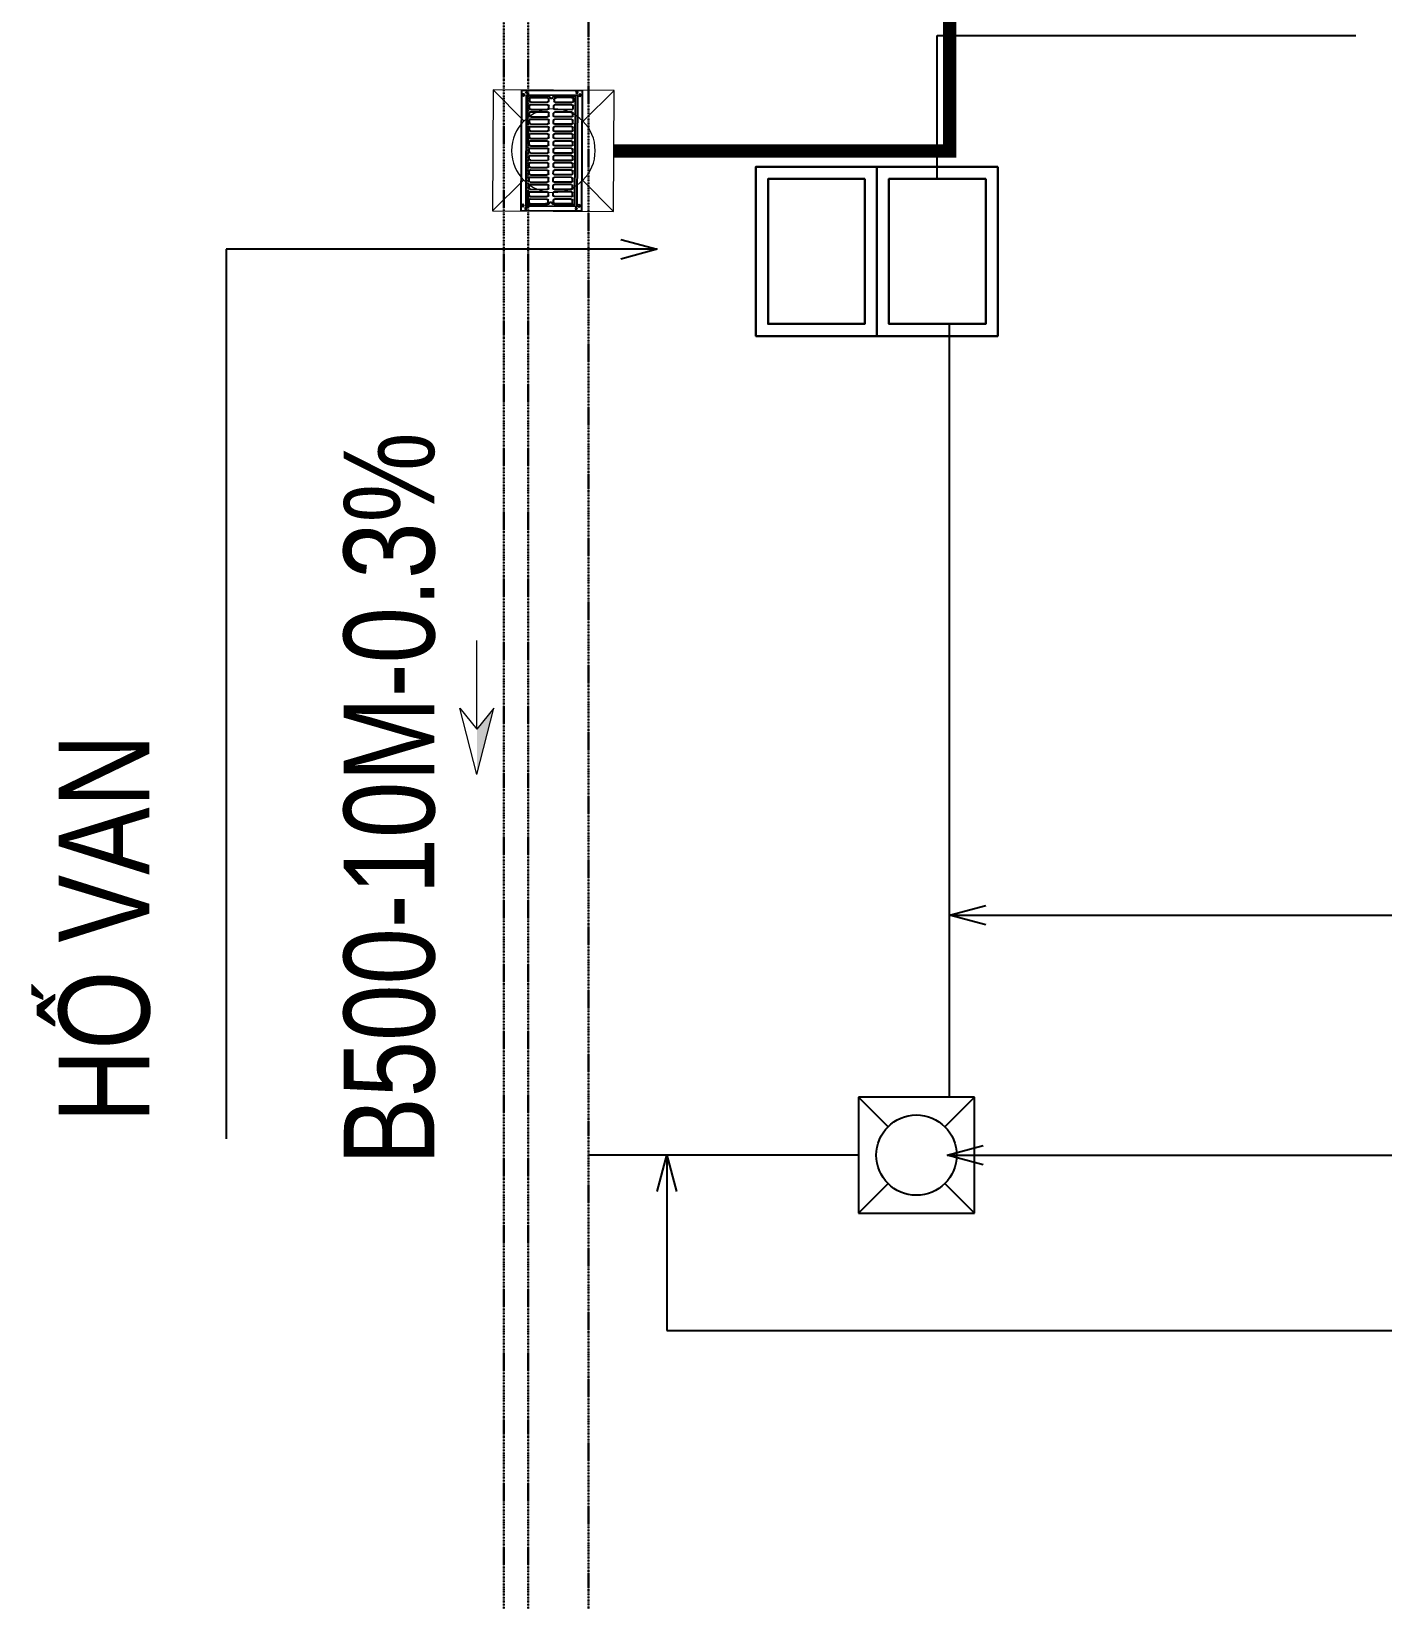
# Model space of a CAD drawing. Header units: millimetres. Extents: x -294625 to 2136527, y -251383 to 128331.
# Drawn here: x 2077671 to 2088846, y -46997 to -34031 of the extents above; entities that cross this region are included whole.
import ezdxf
from ezdxf.lldxf.tags import DXFTag

# ---------------------------------------------------------------- set-up
doc = ezdxf.new("R2010")
doc.units = ezdxf.units.MM
for name, pattern in [('CONTINOUS', [0]), ('DIVIDEX22', [1.25, 0.625, -0.25, 0, -0.125, 0, -0.25]), ('XREF MB TANG 1$0$HIDDEN', [9.525, 6.35, -3.175])]:
    doc.linetypes.add(name, pattern=pattern)
for name, color, linetype, lineweight in [('00-N-7-THIET BI', 7, 'CONTINOUS', 20), ('00-N-GHI CHU', 7, 'Continuous', 9), ('00-N-TEXT', 7, 'CONTINOUS', 9), ('ICE-WALL', 3, 'Continuous', 25), ('N1.6-NM', 3, 'DIVIDEX22', 30), ('N3-NOTE', 11, 'Continuous', 13)]:
    doc.layers.add(name, color=color, linetype=linetype, lineweight=lineweight)
doc.layers.add('N-4CAP LANH', color=4, linetype='Continuous')
doc.layers.add('ống thoát mưa', color=5, linetype='TM')
doc.styles.add('P-ARIAL', font='arial.ttf', dxfattribs={"height": 3})
doc.styles.add('P-VNTIMEH', font='vntimeh.shx', dxfattribs={"width": 0.75, "height": 300})
doc.styles.get("Standard").update_dxf_attribs({"font": 'arialbd.ttf'})
tags = doc.linetypes.add('TM', pattern='A,795.088449,-59.671033,["TM",Standard,S=298.800421,R=0,X=0,Y=-149.400211],-682.892341,795.088449', length=2332.740272).pattern_tags.tags
tags[6] = DXFTag(74, 10)
doc.dimstyles.new('N-NOTE', dxfattribs={"dimtxt": 200, "dimasz": 30, "dimexe": 50, "dimexo": 50, "dimgap": 100, "dimtad": 1, "dimdec": 0, "dimdsep": 46, "dimtxsty": 'P-VNTIMEH', "dimblk": 'OPEN30', "dimcen": 0, "dimse1": 1, "dimse2": 1, "dimclrd": 256, "dimclre": 7, "dimclrt": 256, "dimadec": 0, "dimazin": 0, "dimtfac": 1, "dimtdec": 0, "dimtix": 1, "dimtmove": 2, "dimatfit": 3, "dimldrblk": 'OPEN30', "dimfxl": 1, "dimtolj": 1, "dimtzin": 0, "dimarcsym": 0})

# ---------------------------------------------------------------- blocks, each defined once
blk = doc.blocks.new('XREF MB TANG 1$0$A$C3E3424CB')
at = {"color": 4, "linetype": 'Continuous'}
for p, q in [((-1855, -141), (-55, -141)), ((-1855, -461), (-1855, -141)), ((-55, -461), (-55, -141)), ((-1855, -621), (-1855, -941)), ((-55, -621), (-55, -941)), ((-1855, -941), (-55, -941))]:
    blk.add_line(p, q, dxfattribs=at)
at = {"color": 144, "linetype": 'Continuous'}
for p, q in [((-1840, -201), (-1840, -456)), ((-1820, -181), (-1780, -181)), ((-1760, -201), (-1760, -476)), ((-1720, -201), (-1720, -481)), ((-1700, -181), (-1660, -181)), ((-1640, -201), (-1640, -481)), ((-1600, -201), (-1600, -481)), ((-1580, -181), (-1540, -181)), ((-1520, -201), (-1520, -481)), ((-1480, -201), (-1480, -481)), ((-1460, -181), (-1420, -181)), ((-1400, -201), (-1400, -481)), ((-1360, -201), (-1360, -481)), ((-1340, -181), (-1300, -181)), ((-1280, -201), (-1280, -481)), ((-1240, -201), (-1240, -481)), ((-1220, -181), (-1180, -181)), ((-1160, -201), (-1160, -481)), ((-1120, -201), (-1120, -481)), ((-1100, -181), (-1060, -181)), ((-1040, -201), (-1040, -481)), ((-1000, -201), (-1000, -481)), ((-980, -181), (-940, -181)), ((-920, -201), (-920, -481)), ((-880, -201), (-880, -481)), ((-860, -181), (-820, -181)), ((-800, -201), (-800, -481)), ((-760, -201), (-760, -481)), ((-740, -181), (-700, -181)), ((-680, -201), (-680, -481)), ((-640, -201), (-640, -481)), ((-620, -181), (-580, -181)), ((-560, -201), (-560, -481)), ((-520, -201), (-520, -481)), ((-500, -181), (-460, -181)), ((-440, -201), (-440, -481)), ((-400, -201), (-400, -481)), ((-380, -181), (-340, -181)), ((-320, -201), (-320, -481)), ((-280, -201), (-280, -481)), ((-260, -181), (-220, -181)), ((-200, -201), (-200, -481)), ((-160, -201), (-160, -476)), ((-100, -181), (-140, -181)), ((-80, -201), (-80, -456)), ((-1800, -496), (-1780, -496)), ((-1700, -501), (-1660, -501)), ((-1580, -501), (-1540, -501)), ((-1460, -501), (-1420, -501)), ((-1340, -501), (-1300, -501)), ((-1220, -501), (-1180, -501)), ((-1100, -501), (-1060, -501)), ((-980, -501), (-940, -501)), ((-860, -501), (-820, -501)), ((-740, -501), (-700, -501)), ((-620, -501), (-580, -501)), ((-500, -501), (-460, -501)), ((-380, -501), (-340, -501)), ((-260, -501), (-220, -501)), ((-120, -496), (-140, -496)), ((-1840, -881), (-1840, -626)), ((-1800, -586), (-1780, -586)), ((-1760, -881), (-1760, -606)), ((-1720, -881), (-1720, -601)), ((-1700, -581), (-1660, -581)), ((-1640, -881), (-1640, -601)), ((-1600, -881), (-1600, -601)), ((-1580, -581), (-1540, -581)), ((-1520, -881), (-1520, -601)), ((-1480, -881), (-1480, -601)), ((-1460, -581), (-1420, -581)), ((-1400, -881), (-1400, -601)), ((-1360, -881), (-1360, -601)), ((-1340, -581), (-1300, -581)), ((-1280, -881), (-1280, -601)), ((-1240, -881), (-1240, -601)), ((-1220, -581), (-1180, -581)), ((-1160, -881), (-1160, -601)), ((-1120, -881), (-1120, -601)), ((-1100, -581), (-1060, -581)), ((-1040, -881), (-1040, -601)), ((-1000, -881), (-1000, -601)), ((-980, -581), (-940, -581)), ((-920, -881), (-920, -601)), ((-880, -881), (-880, -601)), ((-860, -581), (-820, -581)), ((-800, -881), (-800, -601)), ((-760, -881), (-760, -601)), ((-740, -581), (-700, -581)), ((-680, -881), (-680, -601)), ((-640, -881), (-640, -601)), ((-620, -581), (-580, -581)), ((-560, -881), (-560, -601)), ((-520, -881), (-520, -601)), ((-500, -581), (-460, -581)), ((-440, -881), (-440, -601)), ((-400, -881), (-400, -601)), ((-380, -581), (-340, -581)), ((-320, -881), (-320, -601)), ((-280, -881), (-280, -601)), ((-260, -581), (-220, -581)), ((-200, -881), (-200, -601)), ((-160, -881), (-160, -606)), ((-120, -586), (-140, -586)), ((-80, -881), (-80, -626)), ((-1820, -901), (-1780, -901)), ((-1700, -901), (-1660, -901)), ((-1580, -901), (-1540, -901)), ((-1460, -901), (-1420, -901)), ((-1340, -901), (-1300, -901)), ((-1220, -901), (-1180, -901)), ((-1100, -901), (-1060, -901)), ((-980, -901), (-940, -901)), ((-860, -901), (-820, -901)), ((-740, -901), (-700, -901)), ((-620, -901), (-580, -901)), ((-500, -901), (-460, -901)), ((-380, -901), (-340, -901)), ((-260, -901), (-220, -901)), ((-100, -901), (-140, -901))]:
    blk.add_line(p, q, dxfattribs=at)
for points in [[(40, -1030), (40, -30), (-1960, -30), (-1960, -1030)], [(-40, -950), (-40, -110), (-1880, -110), (-1880, -950)]]:
    blk.add_lwpolyline(points, close=True)
at = {"color": 4, "ltscale": 0.4}
for centre in [(-1917, -120), (-1869, -71), (-40, -71), (9, -120), (-1917, -952), (-1869, -1001), (-40, -1001), (9, -952)]:
    blk.add_circle(centre, 15, dxfattribs=at)
at = {"color": 144, "linetype": 'Continuous'}
for centre, radius, start, end in [((-1820, -201), 20, 90, 180), ((-1780, -201), 20, 0, 90), ((-1700, -201), 20, 90, 180), ((-1660, -201), 20, 0, 90), ((-1580, -201), 20, 90, 180), ((-1540, -201), 20, 0, 90), ((-1460, -201), 20, 90, 180), ((-1420, -201), 20, 0, 90), ((-1340, -201), 20, 90, 180), ((-1300, -201), 20, 0, 90), ((-1220, -201), 20, 90, 180), ((-1180, -201), 20, 0, 90), ((-1100, -201), 20, 90, 180), ((-1060, -201), 20, 0, 90), ((-980, -201), 20, 90, 180), ((-940, -201), 20, 0, 90), ((-860, -201), 20, 90, 180), ((-820, -201), 20, 0, 90), ((-740, -201), 20, 90, 180), ((-700, -201), 20, 0, 90), ((-620, -201), 20, 90, 180), ((-580, -201), 20, 0, 90), ((-500, -201), 20, 90, 180), ((-460, -201), 20, 0, 90), ((-380, -201), 20, 90, 180), ((-340, -201), 20, 0, 90), ((-260, -201), 20, 90, 180), ((-220, -201), 20, 0, 90), ((-140, -201), 20, 90, 180), ((-100, -201), 20, 0, 90), ((-1800, -456), 40, 180, 270), ((-1780, -476), 20, 270, 0), ((-1700, -481), 20, 180, 270), ((-1660, -481), 20, 270, 0), ((-1580, -481), 20, 180, 270), ((-1540, -481), 20, 270, 0), ((-1460, -481), 20, 180, 270), ((-1420, -481), 20, 270, 0), ((-1340, -481), 20, 180, 270), ((-1300, -481), 20, 270, 0), ((-1220, -481), 20, 180, 270), ((-1180, -481), 20, 270, 0), ((-1100, -481), 20, 180, 270), ((-1060, -481), 20, 270, 0), ((-980, -481), 20, 180, 270), ((-940, -481), 20, 270, 0), ((-860, -481), 20, 180, 270), ((-820, -481), 20, 270, 0), ((-740, -481), 20, 180, 270), ((-700, -481), 20, 270, 0), ((-620, -481), 20, 180, 270), ((-580, -481), 20, 270, 0), ((-500, -481), 20, 180, 270), ((-460, -481), 20, 270, 0), ((-380, -481), 20, 180, 270), ((-340, -481), 20, 270, 0), ((-260, -481), 20, 180, 270), ((-220, -481), 20, 270, 0), ((-140, -476), 20, 180, 270), ((-120, -456), 40, 270, 0), ((-1800, -626), 40, 90, 180), ((-1780, -606), 20, 0, 90), ((-1700, -601), 20, 90, 180), ((-1660, -601), 20, 0, 90), ((-1580, -601), 20, 90, 180), ((-1540, -601), 20, 0, 90), ((-1460, -601), 20, 90, 180), ((-1420, -601), 20, 0, 90), ((-1340, -601), 20, 90, 180), ((-1300, -601), 20, 0, 90), ((-1220, -601), 20, 90, 180), ((-1180, -601), 20, 0, 90), ((-1100, -601), 20, 90, 180), ((-1060, -601), 20, 0, 90), ((-980, -601), 20, 90, 180), ((-940, -601), 20, 0, 90), ((-860, -601), 20, 90, 180), ((-820, -601), 20, 0, 90), ((-740, -601), 20, 90, 180), ((-700, -601), 20, 0, 90), ((-620, -601), 20, 90, 180), ((-580, -601), 20, 0, 90), ((-500, -601), 20, 90, 180), ((-460, -601), 20, 0, 90), ((-380, -601), 20, 90, 180), ((-340, -601), 20, 0, 90), ((-260, -601), 20, 90, 180), ((-220, -601), 20, 0, 90), ((-140, -606), 20, 90, 180), ((-120, -626), 40, 0, 90), ((-1820, -881), 20, 180, 270), ((-1780, -881), 20, 270, 0), ((-1700, -881), 20, 180, 270), ((-1660, -881), 20, 270, 0), ((-1580, -881), 20, 180, 270), ((-1540, -881), 20, 270, 0), ((-1460, -881), 20, 180, 270), ((-1420, -881), 20, 270, 0), ((-1340, -881), 20, 180, 270), ((-1300, -881), 20, 270, 0), ((-1220, -881), 20, 180, 270), ((-1180, -881), 20, 270, 0), ((-1100, -881), 20, 180, 270), ((-1060, -881), 20, 270, 0), ((-980, -881), 20, 180, 270), ((-940, -881), 20, 270, 0), ((-860, -881), 20, 180, 270), ((-820, -881), 20, 270, 0), ((-740, -881), 20, 180, 270), ((-700, -881), 20, 270, 0), ((-620, -881), 20, 180, 270), ((-580, -881), 20, 270, 0), ((-500, -881), 20, 180, 270), ((-460, -881), 20, 270, 0), ((-380, -881), 20, 180, 270), ((-340, -881), 20, 270, 0), ((-260, -881), 20, 180, 270), ((-220, -881), 20, 270, 0), ((-140, -881), 20, 180, 270), ((-100, -881), 20, 270, 0)]:
    blk.add_arc(centre, radius, start, end, dxfattribs=at)
at = {"color": 4, "linetype": 'Continuous'}
for centre, radius, start, end in [((-1775, -461), 80, 180, 237.3631), ((-135, -461), 80, 302.6369, 0), ((-1775, -621), 80, 122.6369, 180), ((-1826, -541), 15, 302.6369, 57.3631), ((-84, -541), 15, 122.6369, 237.3631), ((-135, -621), 80, 0, 57.3631)]:
    blk.add_arc(centre, radius, start, end, dxfattribs=at)
blk = doc.blocks.new('ga3')
for p, q in [((-500, 500), (-245, 245)), ((-500, -500), (-500, 500)), ((-500, 500), (500, 500)), ((245, 245), (500, 500)), ((500, 500), (500, -500)), ((-500, -500), (-245, -245)), ((245, -245), (500, -500)), ((500, -500), (-500, -500))]:
    blk.add_line(p, q)
blk.add_circle((0, 0), 346)
at = {"layer": 'N-4CAP LANH', "linetype": 'XREF MB TANG 1$0$HIDDEN', "ltscale": 30, "xscale": 0.5, "yscale": 0.5, "zscale": 0.5, "rotation": 180}
blk.add_blockref('XREF MB TANG 1$0$A$C3E3424CB', (-480, -251), dxfattribs=at)
blk = doc.blocks.new('THOAT NUOC MAT')
at = {"layer": 'N1.6-NM'}
for p, q in [((1396020, -54061), (1396021, -12046)), ((1396220, -54061), (1396221, -12046)), ((1396721, -84836), (1396721, -12046))]:
    blk.add_line(p, q, dxfattribs=at)
at = {"layer": 'ống thoát mưa', "const_width": 110}
blk.add_lwpolyline([(1396930, -35021), (1399706, -35021), (1399706, -31201)], dxfattribs=at)
at = {"layer": '00-N-7-THIET BI', "xscale": -0.9995002498180872, "yscale": 0.9995002498768222, "zscale": 0.9995002498750627, "rotation": 89.69224500447973}
blk.add_blockref('ga3', (1396430, -35018), dxfattribs=at)
blk = doc.blocks.new('A$C2639329B')
at = {"layer": '00-N-GHI CHU', "color": 232}
for p, q in [((1288, 0), (146, 294)), ((146, 294), (504, 0)), ((504, 0), (-1020, 0)), ((1288, 0), (146, -294)), ((146, -294), (504, 0))]:
    blk.add_line(p, q, dxfattribs=at)
blk.add_solid([(504, 0), (1288, 0), (146, 294)], dxfattribs=at)
blk = doc.blocks.new('_Open30')
at = {"color": 0, "linetype": 'ByBlock', "lineweight": -2}
for p, q in [((-1, 0.268), (0, 0)), ((0, 0), (-1, -0.268)), ((0, 0), (-1, 0))]:
    blk.add_line(p, q, dxfattribs=at)

msp = doc.modelspace()

# ---------------------------------------------------------------- linework, layer by layer
for p, q in [((2085470.2, -42842.2), (2084510.7, -42842.2)), ((2084510.7, -42842.2), (2084510.7, -43801.7)), ((2084755.6, -43087), (2084510.7, -42842.2)), ((2085470.2, -42842.2), (2085225.4, -43087)), ((2085470.2, -43801.7), (2085470.2, -42842.2)), ((2084755.6, -43556.8), (2084510.7, -43801.7)), ((2085470.2, -43801.7), (2085225.4, -43556.8)), ((2084510.7, -43801.7), (2085470.2, -43801.7))]:
    msp.add_line(p, q)
msp.add_circle((2084990.5, -43321.9), 332.2)
at = {"layer": 'ICE-WALL', "lineweight": 30, "ltscale": 500}
for points in [[(2084663.2, -35150.7), (2083663.2, -35150.7), (2083663.2, -36550.7), (2084663.2, -36550.7)], [(2084563.2, -35250.7), (2083763.2, -35250.7), (2083763.2, -36450.7), (2084563.2, -36450.7)], [(2085663.2, -35150.7), (2084663.2, -35150.7), (2084663.2, -36550.7), (2085663.2, -36550.7)], [(2085563.2, -35250.7), (2084763.2, -35250.7), (2084763.2, -36450.7), (2085563.2, -36450.7)]]:
    msp.add_lwpolyline(points, close=True, dxfattribs=at)
at = {"layer": 'ống thoát mưa', "ltscale": 0.6}
for p, q in [((2085163.2, -35250.7), (2085163.2, -34065.2)), ((2085163.2, -34065.2), (2088625.1, -34065.2)), ((2085264.6, -42842.2), (2085264.6, -36450.7)), ((2084510.7, -43321.9), (2082279.4, -43321.9))]:
    msp.add_line(p, q, dxfattribs=at)

# ---------------------------------------------------------------- block references
at = {"layer": '00-N-GHI CHU', "xscale": 0.4810207792315849, "yscale": 0.4810207792315849, "zscale": 0.4810207792315849, "rotation": 270}
msp.add_blockref('A$C2639329B', (2081355.6, -39556.8), dxfattribs=at)
at = {"layer": 'N3-NOTE'}
msp.add_blockref('THOAT NUOC MAT', (685558.4, 0), dxfattribs=at)

# ---------------------------------------------------------------- texts
at = {"layer": '00-N-TEXT', "color": 2, "char_height": 750, "rotation": 90, "line_spacing_factor": 0.8, "style": 'P-ARIAL'}
for s, insert, attachment_point in [('{\\fArial|b0|i0|c0|p34;\\W0.8;B500-10M-0.3%}', (2080254.6, -37346.5), 3), ('{\\fArial|b0|i0|c0|p34;\\W0.8;HỐ VAN}', (2077898.1, -43054.1), 1)]:
    msp.add_mtext_dynamic_manual_height_columns(s, width=18303.5, gutter_width=5, heights=[0], dxfattribs=dict(at, insert=insert, attachment_point=attachment_point))

# ---------------------------------------------------------------- leaders
at = {"layer": 'N3-NOTE'}
for points in [[(2082847, -35833.3), (2079282.6, -35833.3), (2079282.6, -43186.2)], [(2085264.6, -41337.9), (2118263.2, -41337.9)], [(2085243.5, -43321.9), (2118211.1, -43321.9)], [(2082926, -43321.9), (2082926, -44771.3), (2118144.4, -44771.3)]]:
    msp.add_leader(points, dimstyle='N-NOTE', override={"dimasz": 300, "dimgap": 100, "dimtad": 0}, dxfattribs=at)

doc.saveas('drawing.dxf')
